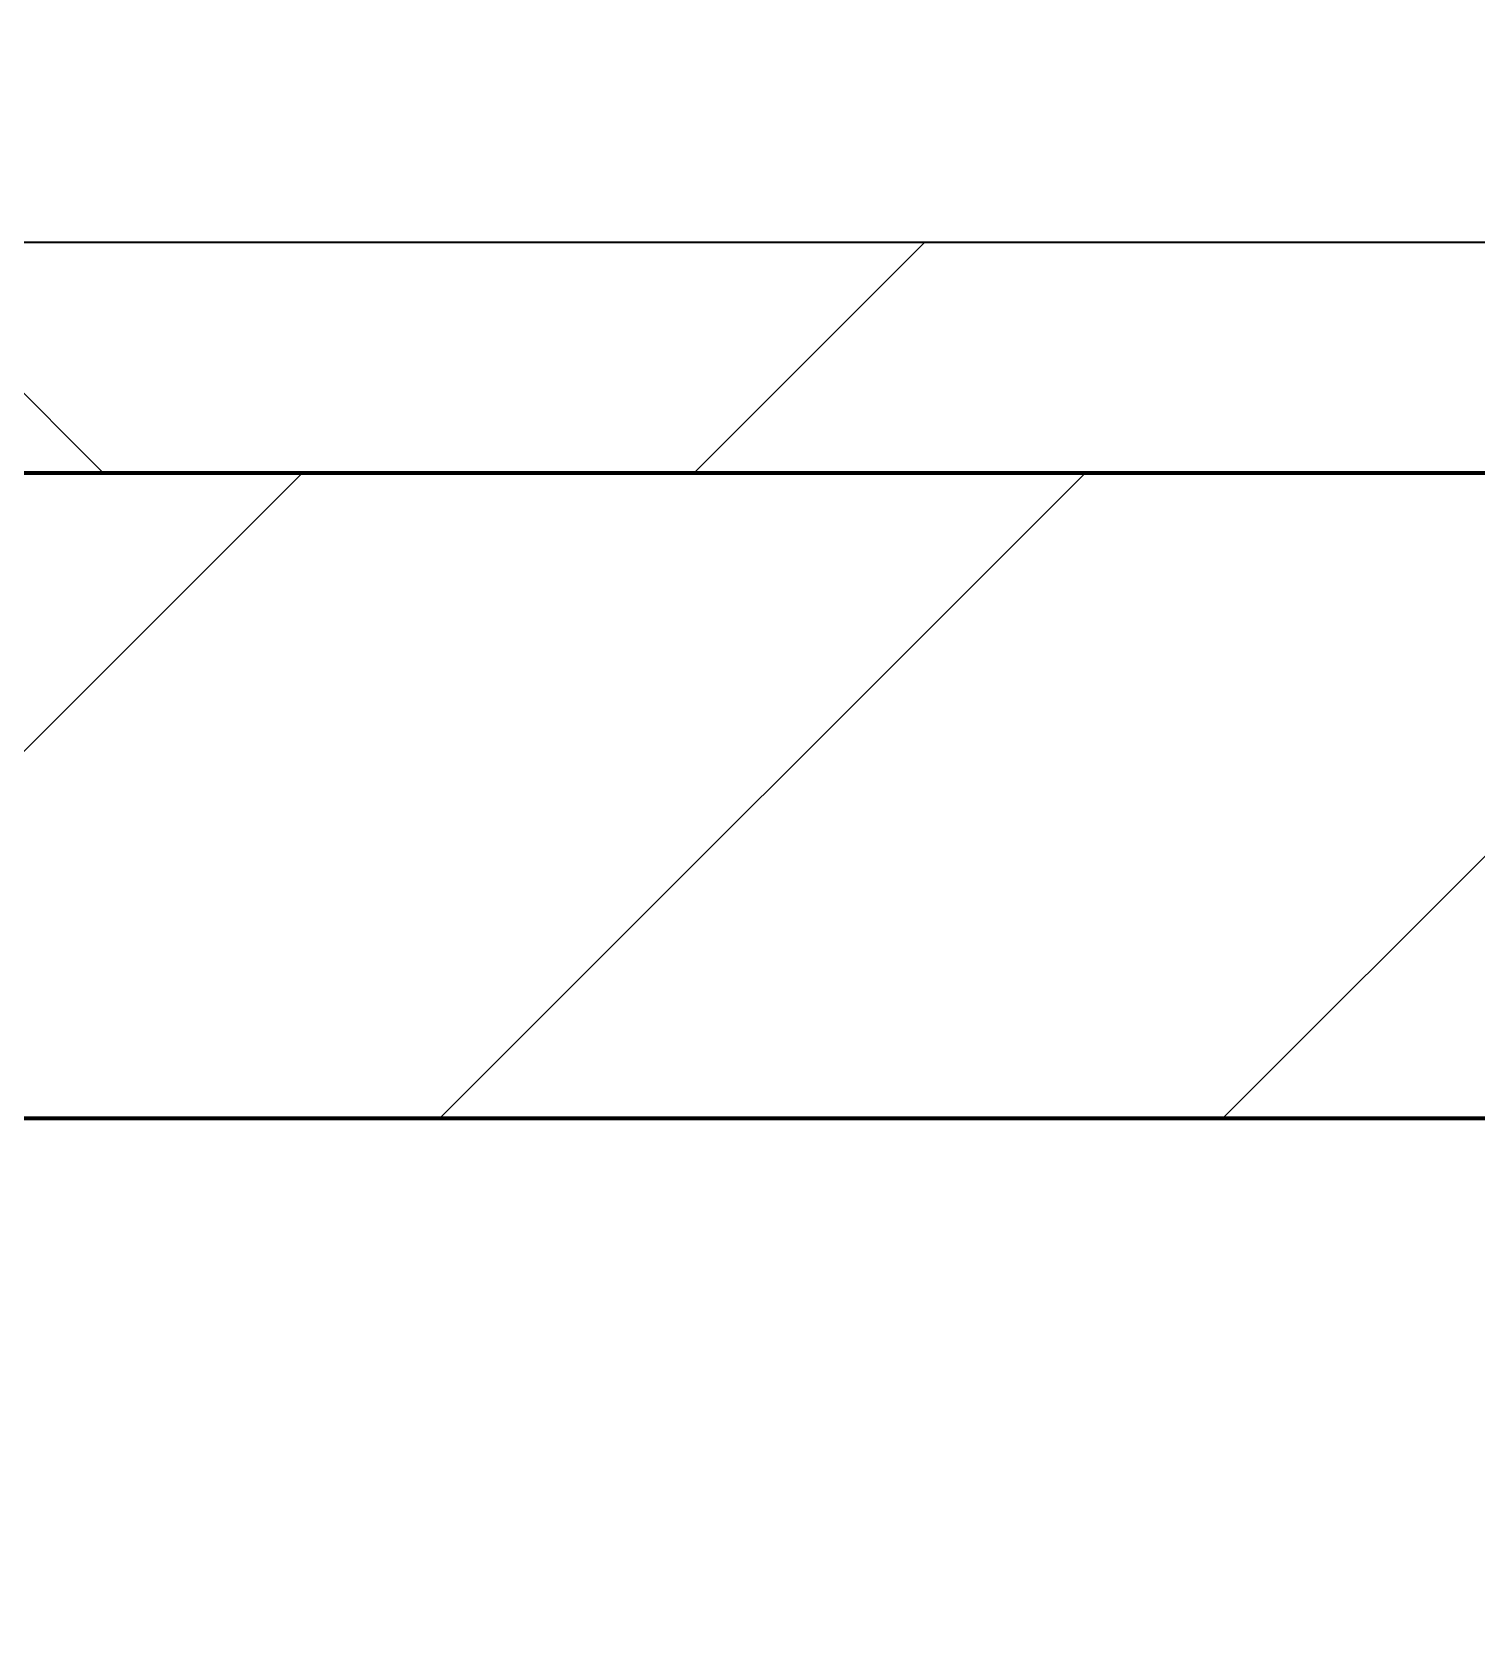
# Model space of a CAD drawing. Header units: millimetres. Extents: x -678720 to -601931, y -306 to 39239.
# Drawn here: x -646021.3 to -645708.1, y 4265.4 to 4614.5 of the extents above; entities that cross this region are included whole.
import ezdxf
from ezdxf.xclip import XClip

# ---------------------------------------------------------------- set-up
doc = ezdxf.new("R2010")
doc.units = ezdxf.units.MM
doc.header["$XCLIPFRAME"] = 0
for name, color, linetype, lineweight in [('A-GLAZ-CURT', 2, 'Continuous', 9), ('A-WALL', 5, 'Continuous', 35), ('A-WALL-FNSH', 2, 'Continuous', 35), ('A-WALL-PATT', 1, 'Continuous', 35)]:
    doc.layers.add(name, color=color, linetype=linetype, lineweight=lineweight)
doc.layers.add('A11_ALU.SOLID SHEET', color=2, linetype='Continuous')

# ---------------------------------------------------------------- blocks, each defined once
blk = doc.blocks.new('PPLS-PP19_Custom Tile Pattern - Custom Tile Pattern-V122-4234-01 ENLARGED MULTI-PURPOSE LEVEL - REFLECTED CEILING PLAN - SHEET 5')
at = {"layer": 'A-GLAZ-CURT'}
for p, q in [((-300, 0), (300, 0)), ((300, 0), (-300, 0)), ((230.06, 0), (300, 0)), ((-300, -50), (300, -50)), ((300, -50), (-300, -50))]:
    blk.add_line(p, q, dxfattribs=at)
for points, knots in [([(300, 0), (286.53, 0), (254.22, 0), (207.11, 0), (177.41, 0), (159.34, 0), (158.33, 0), (158.3, 0)], [-285.253232, -285.253232, -285.253232, -285.253232, -244.693688, -187.987675, -143.776725, -129.632772, -123.352749, -123.352749, -123.352749, -123.352749]), ([(171.51, 0), (176.48, 0), (193.23, 0), (201.73, 0), (208.81, 0), (213.9, 0), (241.96, 0), (261.91, 0), (271.09, 0), (271.95, 0)], [-7971.819559, -7971.819559, -7971.819559, -7971.819559, -7784.112253, -7606.717214, -7289.299508, -7042.621073, -6582.165592, -6068.460911, -6014.363537, -6014.363537, -6014.363537, -6014.363537]), ([(300, 0), (288.22, 0), (262, 0), (230.43, 0), (219.94, 0), (219.02, 0)], [-12528.858583, -12528.858583, -12528.858583, -12528.858583, -11905.454923, -11162.864862, -10856.732305, -10856.732305, -10856.732305, -10856.732305]), ([(273.04, 0), (276.56, 0), (282.69, 0), (291.71, 0), (296.52, 0), (297.86, 0), (298.09, 0)], [-5991.415244, -5991.415244, -5991.415244, -5991.415244, -5766.029927, -5566.724884, -5280.360606, -5199.253518, -5199.253518, -5199.253518, -5199.253518]), ([(284.76, 0), (284.76, 0), (285.09, 0), (287.47, 0), (293.59, 0), (297.76, 0), (300, 0)], [-4110.630118, -4110.630118, -4110.630118, -4110.630118, -4053.389046, -3959.664717, -3862.421465, -3746.95702, -3746.95702, -3746.95702, -3746.95702]), ([(297.38, 0), (295.84, 0), (291.62, 0), (285.38, 0), (284.87, 0)], [-4803.172655, -4803.172655, -4803.172655, -4803.172655, -4358.271401, -4143.037883, -4143.037883, -4143.037883, -4143.037883])]:
    blk.add_open_spline(points, degree=3, knots=knots, dxfattribs=at)
blk = doc.blocks.new('PPLS-PP19_Custom Tile Pattern - Custom Tile Pattern-V123-4234-01 ENLARGED MULTI-PURPOSE LEVEL - REFLECTED CEILING PLAN - SHEET 5')
at = {"layer": 'A-GLAZ-CURT'}
for p, q in [((-300, 0), (300, 0)), ((300, 0), (-300, 0)), ((-293.07, 0), (-275.75, 0)), ((-275.75, 0), (-293.07, 0)), ((-222.32, 0), (-205, 0)), ((-205, 0), (-222.32, 0)), ((-300, -50), (300, -50)), ((300, -50), (-300, -50))]:
    blk.add_line(p, q, dxfattribs=at)
at = {"layer": 'A-GLAZ-CURT', "flags": 128}
for points in [[(-300, 0), (-291.56, 0), (-283.3, 0), (-275.2, 0), (-267.26, 0), (-259.45, 0), (-251.77, 0), (-244.2, 0), (-236.74, 0), (-229.36, 0), (-222.06, 0), (-214.83, 0), (-207.71, 0), (-200.76, 0), (-194.02, 0), (-187.54, 0), (-181.38, 0), (-175.58, 0), (-170.25, 0), (-165.64, 0), (-162.01, 0), (-159.53, 0), (-157.46, 0), (-154.52, 0), (-149.42, 0), (-141.84, 0), (-132.81, 0), (-126.08, 0)], [(-196.37, 0), (-202.58, 0), (-209.04, 0), (-215.73, 0), (-222.63, 0), (-229.72, 0), (-236.97, 0), (-244.39, 0), (-251.96, 0), (-259.67, 0), (-267.51, 0), (-275.48, 0), (-283.55, 0), (-291.73, 0), (-300, 0)], [(-125.17, 0), (-128.55, 0), (-134.16, 0), (-140.03, 0), (-145.5, 0), (-150.63, 0), (-155.53, 0), (-160.27, 0), (-164.95, 0), (-169.65, 0), (-174.47, 0), (-179.49, 0), (-184.81, 0), (-190.44, 0), (-196.25, 0)]]:
    blk.add_lwpolyline(points, dxfattribs=at)
at = {"layer": 'A-GLAZ-CURT'}
for points, knots in [([(-300, 0), (-284.65, 0), (-236.57, 0), (-179.32, 0), (-143.3, 0), (-130.76, 0)], [-5323.127839, -5323.127839, -5323.127839, -5323.127839, -4502.809032, -2700.551212, -1330.78196, -1330.78196, -1330.78196, -1330.78196]), ([(-72.93, 0), (-75.51, 0), (-91.45, 0), (-134.08, 0), (-202.69, 0), (-262.56, 0), (-294.48, 0), (-300, 0)], [-19442.345229, -19442.345229, -19442.345229, -19442.345229, -18935.241197, -17136.203329, -15131.813646, -13729.592194, -13439.944408, -13439.944408, -13439.944408, -13439.944408]), ([(-137.88, 0), (-140.56, 0), (-147.66, 0), (-147.69, 0), (-158.72, 0), (-174.02, 0), (-185.59, 0), (-209.77, 0), (-232.01, 0), (-255.22, 0), (-262.59, 0), (-264.9, 0), (-265.4, 0)], [-3187.727384, -3187.727384, -3187.727384, -3187.727384, -2919.378265, -2477.344047, -2237.412286, -2029.680487, -1755.085331, -1400.429864, -858.079193, -543.655514, -208.940337, 0, 0, 0, 0]), ([(-258.6, 0), (-257.91, 0), (-254.26, 0), (-241.25, 0), (-225.99, 0), (-213.1, 0), (-203.84, 0), (-198.51, 0), (-196.25, 0)], [-5722.54675, -5722.54675, -5722.54675, -5722.54675, -5657.471696, -5413.335975, -5017.494783, -4832.723979, -4666.091899, -4538.427758, -4538.427758, -4538.427758, -4538.427758]), ([(-133.82, 0), (-135.51, 0), (-137.8, 0), (-149.31, 0), (-162.01, 0), (-177.91, 0), (-199.46, 0), (-216.65, 0), (-231.26, 0), (-233.46, 0), (-234, 0)], [-2731.647847, -2731.647847, -2731.647847, -2731.647847, -2418.507304, -2308.929706, -2113.765672, -1763.376603, -1422.553702, -978.033455, -846.069444, -682.911962, -682.911962, -682.911962, -682.911962]), ([(-233.49, 0), (-233.44, 0), (-232.38, 0), (-230.74, 0), (-225.3, 0), (-223.63, 0)], [-455.274641, -455.274641, -455.274641, -455.274641, -440.605512, -119.536984, 0, 0, 0, 0]), ([(-223.63, 0), (-219.39, 0), (-206.17, 0), (-188.58, 0), (-169.02, 0), (-152.12, 0), (-138.64, 0), (-132.46, 0), (-131.12, 0)], [-5463.295695, -5463.295695, -5463.295695, -5463.295695, -5161.076232, -4739.070012, -4465.409639, -4149.119819, -3839.893365, -3743.369272, -3743.369272, -3743.369272, -3743.369272]), ([(-195.9, 0), (-192.68, 0), (-183.52, 0), (-171.77, 0), (-158.7, 0), (-157.22, 0)], [-4531.949775, -4531.949775, -4531.949775, -4531.949775, -4349.945572, -4000.813434, -3840.635403, -3840.635403, -3840.635403, -3840.635403]), ([(-152.35, 0), (-151.03, 0), (-147.71, 0), (-143.57, 0), (-138.62, 0)], [-3494.978217, -3494.978217, -3494.978217, -3494.978217, -3371.022232, -3227.460399, -3227.460399, -3227.460399, -3227.460399]), ([(-118.78, 0), (-121.86, 0), (-126.28, 0), (-136.96, 0), (-147.46, 0), (-150.03, 0), (-150.57, 0)], [-5938.474035, -5938.474035, -5938.474035, -5938.474035, -5700.061948, -5508.838257, -5298.784692, -5196.16478, -5196.16478, -5196.16478, -5196.16478]), ([(-150.34, 0), (-150.07, 0), (-147.75, 0), (-142.6, 0), (-127.26, 0), (-107.3, 0), (-90.42, 0), (-75.26, 0), (-68.64, 0), (-65.66, 0), (-64.43, 0)], [-4948.728362, -4948.728362, -4948.728362, -4948.728362, -4883.323924, -4440.880425, -4054.690705, -3793.097032, -3402.597032, -3144.956779, -3050.982048, -2983.830794, -2983.830794, -2983.830794, -2983.830794]), ([(-130.29, 0), (-133.3, 0), (-139.94, 0), (-147.74, 0), (-149.07, 0)], [-6606.720798, -6606.720798, -6606.720798, -6606.720798, -6449.282163, -6277.220794, -6277.220794, -6277.220794, -6277.220794]), ([(-148.23, 0), (-146.94, 0), (-140.15, 0), (-137.28, 0), (-133.93, 0), (-128.78, 0), (-126.5, 0)], [-6162.058746, -6162.058746, -6162.058746, -6162.058746, -6017.569127, -5560.701257, -5364.112219, -5231.017328, -5231.017328, -5231.017328, -5231.017328]), ([(-86.16, 0), (-91.37, 0), (-104.13, 0), (-122.65, 0), (-139.03, 0), (-146.11, 0), (-146.95, 0)], [-1681.3698, -1681.3698, -1681.3698, -1681.3698, -1374.161226, -945.742622, -741.901385, -489.130243, -489.130243, -489.130243, -489.130243]), ([(-146.69, 0), (-146.59, 0), (-145.49, 0), (-138.96, 0), (-133.64, 0), (-131.07, 0)], [-420.34245, -420.34245, -420.34245, -420.34245, -406.956646, -290.263673, -140.11415, -140.11415, -140.11415, -140.11415]), ([(-127.41, 0), (-131.63, 0), (-133.16, 0), (-134.09, 0), (-134.15, 0)], [-8540.990293, -8540.990293, -8540.990293, -8540.990293, -8266.114998, -8246.473386, -8246.473386, -8246.473386, -8246.473386]), ([(-120.13, 0), (-120.14, 0), (-120.24, 0), (-121.3, 0), (-129.25, 0), (-133.82, 0)], [-2933.992132, -2933.992132, -2933.992132, -2933.992132, -2920.575025, -2840.280255, -2731.647847, -2731.647847, -2731.647847, -2731.647847]), ([(-130.4, 0), (-130.2, 0), (-127.32, 0), (-117.33, 0), (-92.04, 0), (-75.85, 0), (-67.16, 0), (-64.38, 0)], [-7330.323682, -7330.323682, -7330.323682, -7330.323682, -7293.749979, -6839.55839, -6236.997189, -5713.340575, -5312.693296, -5312.693296, -5312.693296, -5312.693296]), ([(-130.31, 0), (-127.47, 0), (-120.12, 0), (-110.8, 0), (-99.5, 0), (-91.46, 0)], [-1314.504604, -1314.504604, -1314.504604, -1314.504604, -1002.059161, -460.363443, 0, 0, 0, 0]), ([(-130.25, 0), (-129.25, 0), (-126.41, 0), (-124.19, 0), (-123.43, 0), (-123.28, 0)], [-3722.094772, -3722.094772, -3722.094772, -3722.094772, -3647.167523, -3488.92562, -3439.852845, -3439.852845, -3439.852845, -3439.852845]), ([(-26.75, 0), (-27.82, 0), (-36.18, 0), (-53.55, 0), (-78.2, 0), (-107.38, 0), (-122.04, 0), (-129.19, 0)], [-8718.362214, -8718.362214, -8718.362214, -8718.362214, -8532.293389, -8073.216054, -7508.296369, -7004.680444, -6625.955282, -6625.955282, -6625.955282, -6625.955282]), ([(-113.43, 0), (-113.44, 0), (-113.96, 0), (-119.73, 0), (-125.43, 0), (-127.03, 0), (-127.41, 0)], [-328.499627, -328.499627, -328.499627, -328.499627, -282.672656, -98.539552, -24.539552, 0, 0, 0, 0]), ([(-126.5, 0), (-122.44, 0), (-108.71, 0), (-86.68, 0), (-63.44, 0), (-54.4, 0), (-48.53, 0), (-30.79, 0), (-18.03, 0), (8.61, 0), (15.02, 0), (22.91, 0), (31, 0), (39.04, 0), (51.19, 0), (58.74, 0), (61.34, 0), (61.45, 0)], [-5231.017328, -5231.017328, -5231.017328, -5231.017328, -4994.692869, -4542.524482, -4008.285538, -3689.699207, -3546.54457, -3315.260113, -2864.387349, -2439.246196, -2084.094819, -1956.422387, -1818.904206, -1645.594513, -1443.202566, -1228.752106, -1120.932285, -1120.932285, -1120.932285, -1120.932285]), ([(-125.15, 0), (-124.93, 0), (-121.96, 0), (-113.01, 0), (-98.9, 0), (-85.29, 0), (-71.67, 0), (-65.93, 0), (-65.07, 0)], [-3362.7396, -3362.7396, -3362.7396, -3362.7396, -3342.215224, -3074.362186, -2902.289527, -2605.247022, -2322.099534, -2241.8264, -2241.8264, -2241.8264, -2241.8264]), ([(-122.08, 0), (-122.01, 0), (-121.69, 0), (-121.2, 0), (-120.88, 0)], [-3136.336417, -3136.336417, -3136.336417, -3136.336417, -3110.304437, -3035.164275, -3035.164275, -3035.164275, -3035.164275]), ([(-64.88, 0), (-69.13, 0), (-82.59, 0), (-99.51, 0), (-114.02, 0), (-117.28, 0), (-118.78, 0)], [-989.745672, -989.745672, -989.745672, -989.745672, -740.068933, -229.489605, -116.330425, 0, 0, 0, 0]), ([(-117.74, 0), (-117.19, 0), (-114.78, 0), (-113.43, 0), (-113.43, 0)], [-821.249067, -821.249067, -821.249067, -821.249067, -394.672656, -330.879064, -330.879064, -330.879064, -330.879064]), ([(-36.62, 0), (-36.62, 0), (-40.35, 0), (-44.32, 0), (-58.97, 0), (-85.2, 0), (-107.61, 0), (-116.56, 0), (-117.56, 0)], [-4069.478503, -4069.478503, -4069.478503, -4069.478503, -3858.647035, -3538.256648, -2842.901703, -2193.204658, -1433.981041, -985.49888, -985.49888, -985.49888, -985.49888]), ([(-115.82, 0), (-114.96, 0), (-110.41, 0), (-96.78, 0), (-71.33, 0), (-42.53, 0), (-12.78, 0), (4.23, 0), (9.64, 0), (10.14, 0), (10.18, 0)], [-5724.064692, -5724.064692, -5724.064692, -5724.064692, -5430.283136, -5103.229623, -4799.173296, -4065.652676, -3589.737505, -3285.047089, -3066.359526, -3044.715262, -3044.715262, -3044.715262, -3044.715262]), ([(-64.92, 0), (-67.43, 0), (-78.02, 0), (-94, 0), (-112.01, 0), (-114.94, 0), (-115.63, 0)], [-1339.674715, -1339.674715, -1339.674715, -1339.674715, -1208.454564, -789.402658, -501.969187, -243.577221, -243.577221, -243.577221, -243.577221]), ([(-91.46, 0), (-90.09, 0), (-84.7, 0), (-77.43, 0), (-72.73, 0), (-72.64, 0), (-72.64, 0)], [-19832.387487, -19832.387487, -19832.387487, -19832.387487, -19753.885894, -19541.04734, -19478.625389, -19471.062469, -19471.062469, -19471.062469, -19471.062469]), ([(-65.4, 0), (-66.52, 0), (-73.66, 0), (-80.63, 0), (-86.16, 0)], [-2101.71225, -2101.71225, -2101.71225, -2101.71225, -2007.031671, -1681.3698, -1681.3698, -1681.3698, -1681.3698]), ([(-65.46, 0), (-66.01, 0), (-72.7, 0), (-77.83, 0), (-82.66, 0), (-83.28, 0), (-83.28, 0)], [-2037.343317, -2037.343317, -2037.343317, -2037.343317, -2006.592567, -1646.621388, -1424.436217, -1393.971743, -1393.971743, -1393.971743, -1393.971743]), ([(-83.28, 0), (-83.28, 0), (-82.91, 0), (-76.14, 0), (-62.97, 0), (-48.14, 0), (-36.49, 0), (-33.57, 0), (-29.94, 0), (-28.57, 0)], [-1393.4169, -1393.4169, -1393.4169, -1393.4169, -1353.722004, -1274.333717, -1073.56893, -651.549973, -296.515819, -83.513472, 0, 0, 0, 0]), ([(-64.61, 0), (-65.4, 0), (-66.19, 0), (-66.37, 0), (-66.38, 0)], [-2645.722456, -2645.722456, -2645.722456, -2645.722456, -2542.574734, -2498.224237, -2498.224237, -2498.224237, -2498.224237]), ([(-64.47, 0), (-62.13, 0), (-53.33, 0), (-34.42, 0), (-29.82, 0), (-29.19, 0)], [-2289.517328, -2289.517328, -2289.517328, -2289.517328, -1809.437387, -963.711516, -666.19313, -666.19313, -666.19313, -666.19313]), ([(-29.03, 0), (-33.97, 0), (-43.74, 0), (-55.45, 0), (-62.53, 0), (-64.46, 0)], [-2680.714891, -2680.714891, -2680.714891, -2680.714891, -2413.671296, -2161.752162, -2055.918062, -2055.918062, -2055.918062, -2055.918062]), ([(-36.33, 0), (-36.43, 0), (-37.27, 0), (-45.02, 0), (-46.13, 0), (-56.57, 0), (-63.37, 0), (-64.4, 0)], [-1855.773136, -1855.773136, -1855.773136, -1855.773136, -1810.870157, -1672.078046, -1405.135169, -1060.00838, -999.324618, -999.324618, -999.324618, -999.324618]), ([(0.54, 0), (-2.2, 0), (-12.83, 0), (-25.64, 0), (-40, 0), (-53.76, 0), (-62.15, 0), (-64.4, 0)], [-2679.34943, -2679.34943, -2679.34943, -2679.34943, -2518.50168, -2125.455881, -1792.521578, -1466.981642, -1348.73717, -1348.73717, -1348.73717, -1348.73717]), ([(31.18, 0), (25.97, 0), (11.99, 0), (-16.92, 0), (-45.2, 0), (-61.48, 0), (-64.15, 0)], [-4496.803627, -4496.803627, -4496.803627, -4496.803627, -4222.080604, -3745.412743, -2981.410125, -2664.77252, -2664.77252, -2664.77252, -2664.77252]), ([(-64.15, 0), (-63.05, 0), (-61.35, 0), (-60.36, 0), (-59.97, 0)], [-5301.30432, -5301.30432, -5301.30432, -5301.30432, -5140.470607, -5006.787413, -5006.787413, -5006.787413, -5006.787413]), ([(-63.63, 0), (-61.49, 0), (-57.39, 0), (-54.49, 0), (-45.2, 0), (-40.79, 0), (-40.46, 0), (-40.44, 0)], [-2969.237017, -2969.237017, -2969.237017, -2969.237017, -2851.217951, -2734.127174, -2474.780881, -2410.990208, -2350.645972, -2350.645972, -2350.645972, -2350.645972]), ([(-58.83, 0), (-58.37, 0), (-57.29, 0), (-54.23, 0), (-46.33, 0), (-42.62, 0), (-41.76, 0)], [-4859.52896, -4859.52896, -4859.52896, -4859.52896, -4680.891996, -4469.85053, -4321.566175, -4270.495146, -4270.495146, -4270.495146, -4270.495146]), ([(-51.83, 0), (-51.83, 0), (-51.78, 0), (-47.4, 0), (-46.01, 0), (-40.22, 0), (-36.78, 0)], [-632.814994, -632.814994, -632.814994, -632.814994, -627.965721, -508.377888, -260.442412, 0, 0, 0, 0]), ([(0.83, 0), (-0.33, 0), (-7.88, 0), (-20.62, 0), (-32.81, 0), (-44.85, 0), (-51.43, 0), (-51.79, 0)], [-1676.76829, -1676.76829, -1676.76829, -1676.76829, -1617.263037, -1290.787923, -1039.307308, -819.71621, -644.910881, -644.910881, -644.910881, -644.910881]), ([(-41.76, 0), (-39.9, 0), (-37.72, 0), (-36.92, 0), (-36.77, 0)], [-4270.495146, -4270.495146, -4270.495146, -4270.495146, -4161.040818, -4106.245333, -4106.245333, -4106.245333, -4106.245333]), ([(-36.78, 0), (-32.43, 0), (-20.41, 0), (-7.12, 0), (0.88, 0)], [-6191.144455, -6191.144455, -6191.144455, -6191.144455, -5862.463379, -5417.251398, -5417.251398, -5417.251398, -5417.251398]), ([(-36.29, 0), (-36.29, 0), (-34.66, 0), (-28.88, 0), (-26.95, 0), (-26.54, 0)], [-9150.272121, -9150.272121, -9150.272121, -9150.272121, -9057.163041, -8919.836787, -8834.607043, -8834.607043, -8834.607043, -8834.607043]), ([(30.82, 0), (29.27, 0), (20.14, 0), (3.54, 0), (-16.58, 0), (-34.76, 0), (-36.04, 0)], [-10462.034656, -10462.034656, -10462.034656, -10462.034656, -10363.088938, -9884.23066, -9424.652049, -9182.880979, -9182.880979, -9182.880979, -9182.880979]), ([(-33.34, 0), (-33.34, 0), (-32.93, 0), (-31.16, 0), (-30.52, 0)], [-2415.024266, -2415.024266, -2415.024266, -2415.024266, -2357.633367, -2323.618664, -2323.618664, -2323.618664, -2323.618664]), ([(70.61, 0), (66.16, 0), (55.8, 0), (39.61, 0), (24.74, 0), (2.64, 0), (-17.84, 0), (-30.57, 0), (-31.82, 0), (-32, 0)], [-4647.237329, -4647.237329, -4647.237329, -4647.237329, -4326.416877, -4098.545751, -3766.694881, -3333.063701, -2994.501669, -2698.150104, -2614.070998, -2614.070998, -2614.070998, -2614.070998]), ([(-30.76, 0), (-30.73, 0), (-29.99, 0), (-23.47, 0), (-15.75, 0), (-15.19, 0)], [-54176.191683, -54176.191683, -54176.191683, -54176.191683, -54157.274271, -53749.15266, -53717.791567, -53717.791567, -53717.791567, -53717.791567]), ([(-30.52, 0), (-27.11, 0), (-18.24, 0), (-6.02, 0), (1.51, 0)], [-2323.618664, -2323.618664, -2323.618664, -2323.618664, -2142.497158, -1743.243021, -1743.243021, -1743.243021, -1743.243021]), ([(-13, 0), (-14.35, 0), (-17.68, 0), (-25.97, 0), (-29.52, 0), (-30.21, 0)], [-55207.591944, -55207.591944, -55207.591944, -55207.591944, -54789.006179, -54461.685999, -54290.791712, -54290.791712, -54290.791712, -54290.791712]), ([(0.79, 0), (-4.04, 0), (-14.06, 0), (-24.92, 0), (-29.03, 0)], [-3276.429311, -3276.429311, -3276.429311, -3276.429311, -2903.012179, -2680.714891, -2680.714891, -2680.714891, -2680.714891]), ([(-28.98, 0), (-28.66, 0), (-27.39, 0), (-24.45, 0), (-22.56, 0)], [-166.548282, -166.548282, -166.548282, -166.548282, -102.06493, 0, 0, 0, 0]), ([(-28.57, 0), (-26.93, 0), (-20.29, 0), (-11.45, 0), (2.08, 0), (13.15, 0), (21.24, 0), (24.62, 0), (24.72, 0), (24.72, 0)], [-5361.429781, -5361.429781, -5361.429781, -5361.429781, -5261.36855, -5050.479954, -4785.90057, -4596.498881, -4445.288762, -4384.376941, -4376.041937, -4376.041937, -4376.041937, -4376.041937])]:
    blk.add_open_spline(points, degree=3, knots=knots, dxfattribs=at)
for points in [[(-134.15, 0), (-133.48, 0), (-132.47, 0), (-130.93, 0)], [(-130.28, 0), (-128.23, 0), (-126.5, 0), (-125.15, 0)], [(-66.39, 0), (-66.39, 0), (-65.79, 0), (-65.06, 0)], [(-39.84, 0), (-39.08, 0), (-38.11, 0), (-37.36, 0)]]:
    blk.add_open_spline(points, degree=3, dxfattribs=at)
blk = doc.blocks.new('*U321')
at = {"layer": 'A-GLAZ-CURT'}
for name, p in [('PPLS-PP19_Custom Tile Pattern - Custom Tile Pattern-V122-4234-01 ENLARGED MULTI-PURPOSE LEVEL - REFLECTED CEILING PLAN - SHEET 5', (-13265, -4710)), ('PPLS-PP19_Custom Tile Pattern - Custom Tile Pattern-V123-4234-01 ENLARGED MULTI-PURPOSE LEVEL - REFLECTED CEILING PLAN - SHEET 5', (-12665, -4710))]:
    blk.add_blockref(name, p, dxfattribs=at)
blk = doc.blocks.new('*U743')
blk.add_lwpolyline([(21173.36, -580), (28210, -580), (28210, -6849.96), (45954.15, -6849.96), (45954.15, 600), (82995.06, 600), (83086.47, 650), (90052, 650), (90392, 990), (103159.16, 990), (103159.16, 4990), (21173.36, 4990), (21173.36, 3485.45), (21203.36, 3485.45), (21203.36, 925.54), (21173.36, 925.54), (21173.36, -580)])

msp = doc.modelspace()

# ---------------------------------------------------------------- block references
at = {"layer": 'A11_ALU.SOLID SHEET'}
ref = msp.add_blockref('*U743', (-744682.37, 3579.02), dxfattribs=at)
XClip(ref).set_block_clipping_path([(69798.6834257276, -3885.5002684942), (120965.0023936313, 33679.9972602262)])

# ---------------------------------------------------------------- next in the draw order: hatches: boundary and pattern name
at = {"layer": 'A-WALL-PATT', "lineweight": 9}
h = msp.add_hatch(dxfattribs=at)
h.set_pattern_fill('FP_3', color=256, style=0, pattern_type=2)
h.set_pattern_definition([(45, (0, 0), (-212.13203, 212.13203), []), (135, (0, 0), (-212.13203, -212.13203), [])])
h.paths.add_polyline_path([(-654269.66, 4519.02), (-650449.44, 4519.02), (-650561.35, 4569.02), (-654219.66, 4569.02)])
h.paths.add_polyline_path([(-637582.37, 4519.02), (-637582.37, 4569.02), (-643251.04, 4569.02), (-643139.13, 4519.02), (-641132.34, 4519.02)])
h.paths.add_polyline_path([(-648779.13, 4519.02), (-646849.44, 4519.02), (-646961.35, 4569.02), (-650451.04, 4569.02), (-650339.13, 4519.02), (-648845.05, 4519.02)])
h.paths.add_polyline_path([(-643249.44, 4519.02), (-643361.35, 4569.02), (-646851.04, 4569.02), (-646739.13, 4519.02), (-643307.72, 4519.02)])
h = msp.add_hatch(dxfattribs=at)
h.set_pattern_fill('FP_2', color=256, style=0, pattern_type=2)
h.set_pattern_definition([(45, (0, 0), (-84.852814, 84.852814), [])])
h.paths.add_polyline_path([(-644182.37, 4379.02), (-625797.37, 4379.02), (-625797.37, 4519.02), (-643139.13, 4519.02), (-643088.73, 4496.5), (-643084.96, 4498.68), (-643079.79, 4498.68), (-643073.71, 4494.02), (-643072.71, 4489.35), (-643007.37, 4460.15), (-643025.73, 4419.07), (-643249.44, 4519.02), (-646739.13, 4519.02), (-646688.73, 4496.5), (-646684.96, 4498.68), (-646679.79, 4498.68), (-646673.71, 4494.02), (-646672.71, 4489.35), (-646607.37, 4460.15), (-646625.73, 4419.07), (-646849.44, 4519.02), (-650339.13, 4519.02), (-650288.73, 4496.5), (-650284.96, 4498.68), (-650279.79, 4498.68), (-650273.71, 4494.02), (-650272.71, 4489.35), (-650207.37, 4460.15), (-650225.73, 4419.07), (-650449.44, 4519.02), (-654269.66, 4519.02), (-654409.66, 4379.02), (-644296.53, 4379.02)])

# ---------------------------------------------------------------- next in the draw order: linework, layer by layer
at = {"layer": 'A-WALL', "color": 7, "lineweight": 70}
for p, q in [((-646582.37, 4519.02), (-644182.37, 4519.02)), ((-644182.37, 4379.02), (-646582.37, 4379.02))]:
    msp.add_line(p, q, dxfattribs=at)
at = {"layer": 'A-WALL-FNSH', "color": 250}
for p, q in [((-646582.37, 4569.02), (-644182.37, 4569.02)), ((-644182.37, 4519.02), (-646582.37, 4519.02))]:
    msp.add_line(p, q, dxfattribs=at)

# ---------------------------------------------------------------- next in the draw order: block references
msp.add_blockref('*U321', (-633017.37, 9279.02))

doc.saveas('drawing.dxf')
